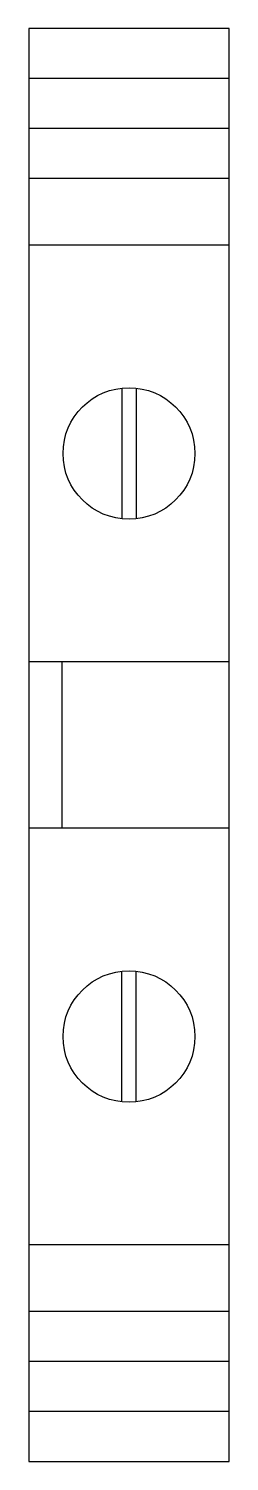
# Model space of a CAD drawing. Header units: inches. Extents: x 0 to 6, y 0 to 43.
import ezdxf

# ---------------------------------------------------------------- set-up
doc = ezdxf.new("R2010")
doc.units = ezdxf.units.IN

# ---------------------------------------------------------------- blocks, each defined once
blk = doc.blocks.new('CTS 4')
at = {"color": 4}
for p, q in [((-1518.658, 40253.804), (-1524.658, 40253.804)), ((-1518.658, 40213.804), (-1524.658, 40213.804))]:
    blk.add_line(p, q, dxfattribs=at)
for p, q in [((-1518.658, 40252.304), (-1524.658, 40252.304)), ((-1518.658, 40250.804), (-1524.658, 40250.804)), ((-1518.658, 40248.804), (-1524.658, 40248.804)), ((-1518.658, 40236.304), (-1524.658, 40236.304)), ((-1523.658, 40231.304), (-1523.658, 40236.304)), ((-1518.658, 40231.304), (-1524.658, 40231.304)), ((-1518.658, 40218.804), (-1524.658, 40218.804)), ((-1518.658, 40216.804), (-1524.658, 40216.804)), ((-1518.658, 40215.304), (-1524.658, 40215.304))]:
    blk.add_line(p, q)
at = {"color": 251, "true_color": 0x636466}
for p, q in [((-1521.87, 40244.516), (-1521.87, 40240.591)), ((-1521.446, 40244.516), (-1521.446, 40240.591)), ((-1521.87, 40223.091), (-1521.87, 40227.016)), ((-1521.446, 40223.091), (-1521.446, 40227.016))]:
    blk.add_line(p, q, dxfattribs=at)
blk.add_lwpolyline([(-1524.658, 40255.304), (-1524.658, 40212.304), (-1518.658, 40212.304), (-1518.658, 40255.304)], close=True)
for centre in [(-1521.658, 40242.554), (-1521.658, 40225.054)]:
    blk.add_circle(centre, 1.974, dxfattribs=at)

msp = doc.modelspace()

# ---------------------------------------------------------------- block references
msp.add_blockref('CTS 4', (1524.658, -40212.304))

doc.saveas('drawing.dxf')
